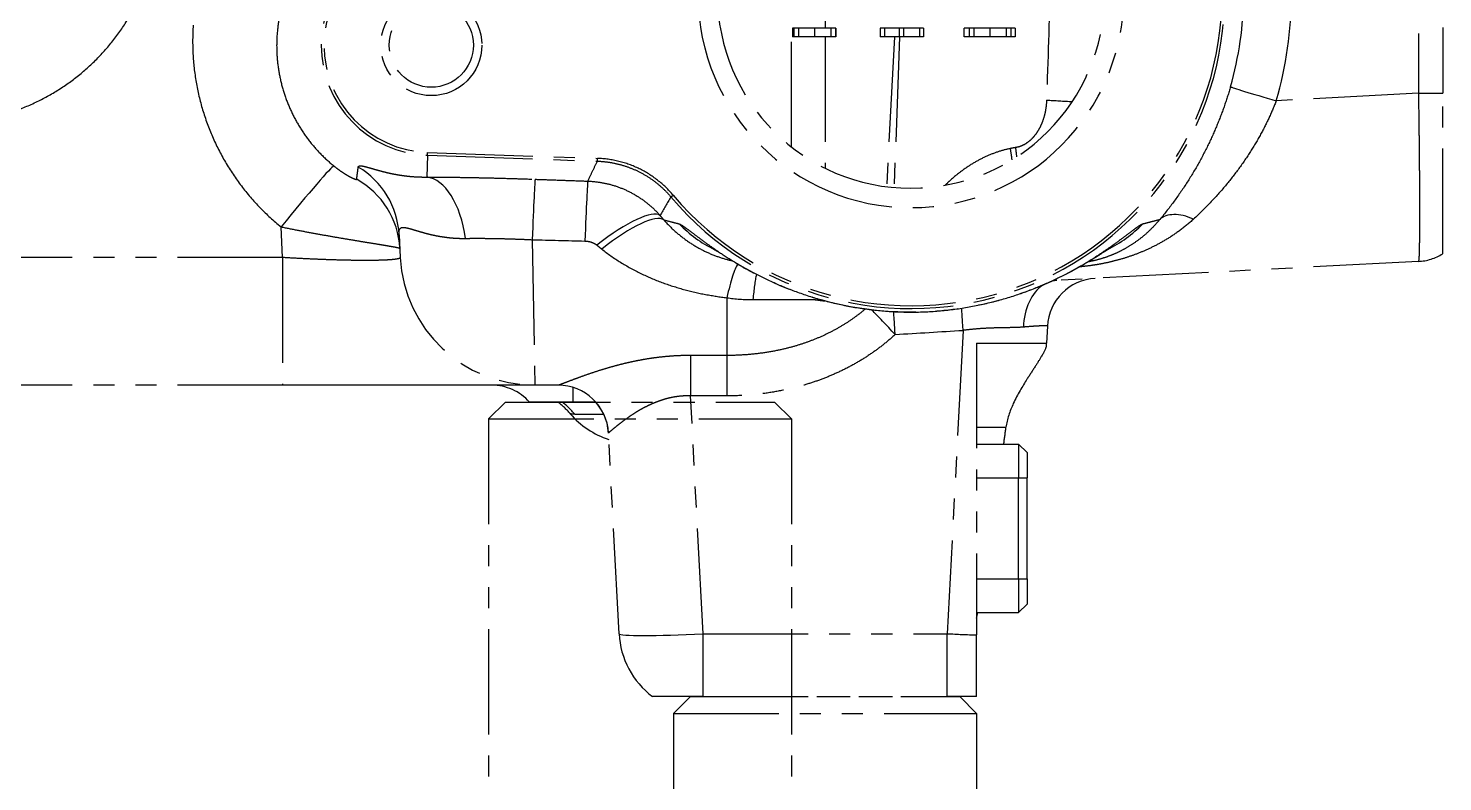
# Model space of a CAD drawing. Header units: inches. Extents: x 0 to 77285, y -118 to 40065.
# Drawn here: x 70732.5 to 70816.6, y 25444.7 to 25489.4 of the extents above; entities that cross this region are included whole.
import ezdxf

# ---------------------------------------------------------------- set-up
doc = ezdxf.new("R2010")
doc.units = ezdxf.units.IN
doc.header["$LTSCALE"] = 5
doc.header["$MEASUREMENT"] = 0
doc.linetypes.add('PHANTOM', pattern=[2.5, 1.25, -0.25, 0.25, -0.25, 0.25, -0.25])
doc.layers.add('66', color=6, linetype='PHANTOM')

# ---------------------------------------------------------------- blocks, each defined once
blk = doc.blocks.new('A$Cb1cd6385')
for p, q in [((-52.5, 274.5), (-51.5, 275.5)), ((-51.5, 275.5), (-35, 275.5)), ((-51.5, 257.5), (-51.5, 275.5)), ((-52.5, 258.5), (-52.5, 274.5)), ((-70, 263.5), (-69, 264.5)), ((-69, 264.5), (-35, 264.5)), ((-69, 246.5), (-69, 264.5)), ((-70, 247.5), (-70, 263.5)), ((-51.5, 257.5), (-52.5, 258.5)), ((-51.5, 257.5), (-35, 257.5)), ((-69, 246.5), (-70, 247.5)), ((-69, 246.5), (-35, 246.5))]:
    blk.add_line(p, q)
blk = doc.blocks.new('A$C4c8e5734')
for p, q in [((-4.743, -35.984), (-4.743, -64.539)), ((-42, -67.723), (-42, -58.427)), ((-40, -58.427), (-40, -60.677)), ((-41.934, -60.677), (-41.934, -61.177)), ((-41.932, -60.677), (-41.934, -60.677)), ((-41.932, -61.177), (-41.934, -61.177)), ((-41.932, -60.677), (-41.932, -61.177)), ((-41.925, -60.677), (-41.932, -60.677)), ((-41.925, -61.177), (-41.932, -61.177)), ((-41.925, -60.677), (-41.925, -61.177)), ((-41.913, -60.677), (-41.925, -60.677)), ((-41.913, -61.177), (-41.925, -61.177)), ((-41.913, -60.677), (-41.913, -61.177)), ((-41.897, -60.677), (-41.913, -60.677)), ((-41.897, -61.177), (-41.913, -61.177)), ((-41.897, -60.677), (-41.897, -61.177)), ((-41.876, -60.677), (-41.897, -60.677)), ((-41.876, -61.177), (-41.897, -61.177)), ((-41.876, -60.677), (-41.876, -61.177)), ((-41.866, -60.677), (-41.876, -60.677)), ((-41.866, -61.177), (-41.876, -61.177)), ((-41.866, -60.677), (-41.866, -61.177)), ((-41.591, -60.677), (-41.866, -60.677)), ((-41.591, -61.177), (-41.866, -61.177)), ((-41.591, -60.677), (-41.591, -61.177)), ((-40.629, -60.677), (-41.591, -60.677)), ((-40.629, -61.177), (-41.591, -61.177)), ((-40.629, -60.677), (-40.629, -61.177)), ((-39.667, -60.677), (-40.629, -60.677)), ((-39.667, -61.177), (-40.629, -61.177)), ((-40, -61.177), (-40, -68.984)), ((-39.667, -60.677), (-39.667, -61.177)), ((-39.392, -60.677), (-39.667, -60.677)), ((-39.392, -61.177), (-39.667, -61.177)), ((-39.364, -60.677), (-39.392, -60.677)), ((-39.392, -60.677), (-39.392, -61.177)), ((-39.364, -61.177), (-39.392, -61.177)), ((-39.364, -60.677), (-39.364, -61.177)), ((-36.476, -60.677), (-36.724, -60.677)), ((-36.724, -60.677), (-36.724, -61.177)), ((-36.476, -61.177), (-36.724, -61.177)), ((-35.597, -60.677), (-36.476, -60.677)), ((-36.476, -60.677), (-36.476, -61.177)), ((-35.597, -61.177), (-36.476, -61.177)), ((-35.878, -61.177), (-36.345, -70.086)), ((-35.587, -61.177), (-35.899, -70.133)), ((-35.349, -60.677), (-35.597, -60.677)), ((-35.597, -60.677), (-35.597, -61.177)), ((-35.349, -61.177), (-35.597, -61.177)), ((-34.401, -60.677), (-35.349, -60.677)), ((-35.349, -60.677), (-35.349, -61.177)), ((-34.401, -61.177), (-35.349, -61.177)), ((-34.154, -60.677), (-34.401, -60.677)), ((-34.401, -60.677), (-34.401, -61.177)), ((-34.154, -61.177), (-34.401, -61.177)), ((-34.154, -60.677), (-34.154, -61.177)), ((-31.444, -60.677), (-31.747, -60.677)), ((-31.747, -61.177), (-31.747, -60.677)), ((-31.444, -61.177), (-31.747, -61.177)), ((-31.444, -60.677), (-31.444, -61.177)), ((-31.169, -60.677), (-31.444, -60.677)), ((-31.169, -61.177), (-31.444, -61.177)), ((-31.169, -60.677), (-31.169, -61.177)), ((-30.207, -60.677), (-31.169, -60.677)), ((-30.207, -61.177), (-31.169, -61.177)), ((-30.207, -60.677), (-30.207, -61.177)), ((-29.245, -60.677), (-30.207, -60.677)), ((-29.245, -61.177), (-30.207, -61.177)), ((-29.245, -60.677), (-29.245, -61.177)), ((-28.97, -60.677), (-29.245, -60.677)), ((-28.97, -61.177), (-29.245, -61.177)), ((-28.709, -60.677), (-28.97, -60.677)), ((-28.97, -60.677), (-28.97, -61.177)), ((-28.709, -61.177), (-28.97, -61.177)), ((-28.709, -60.677), (-28.709, -61.177)), ((-3.3, -60.627), (-3.3, -64.539)), ((-4.743, -64.539), (-13.191, -64.982)), ((-4.743, -64.539), (-3.3, -64.539)), ((-3.3, -74.068), (-3.3, -64.539)), ((-63.628, -68.217), (-63.623, -68.05)), ((-63.623, -68.05), (-53.526, -68.402)), ((-63.628, -68.217), (-63.674, -69.51)), ((-63.628, -68.217), (-53.531, -68.57)), ((-53.531, -68.57), (-53.526, -68.402)), ((-31.094, -68.63), (-31.094, -68.631)), ((-49.159, -70.696), (-49.031, -70.588)), ((-72.235, -74.295), (-72.33, -72.474)), ((-65.315, -72.941), (-65.244, -74.295)), ((-57.406, -73.235), (-57.255, -81.877)), ((-72.235, -74.295), (-107.08, -74.295)), ((-72.235, -74.295), (-72.235, -81.877)), ((-4.743, -74.526), (-26.233, -75.652)), ((-45.844, -76.678), (-45.844, -80.111)), ((-31.801, -78.62), (-32.745, -96.638)), ((-26.794, -78.371), (-26.847, -79.377)), ((-31, -79.377), (-31, -96.713)), ((-31, -79.377), (-26.847, -79.377)), ((-26.854, -79.511), (-26.847, -79.377)), ((-47.996, -80.111), (-47.996, -82.512)), ((-45.844, -80.111), (-47.996, -80.111)), ((-45.844, -80.111), (-45.844, -82.512)), ((-72.235, -81.877), (-107.08, -81.877)), ((-68.602, -81.877), (-70.407, -81.877)), ((-66.859, -81.877), (-67.545, -81.877)), ((-63.675, -81.877), (-65.216, -81.877)), ((-62.262, -81.877), (-63.675, -81.877)), ((-60.995, -81.877), (-62.262, -81.877)), ((-57.675, -81.877), (-58.22, -81.877)), ((-57.255, -81.877), (-57.269, -81.877)), ((-55.864, -81.877), (-57.255, -81.877)), ((-55, -82.005), (-55, -82.877)), ((-55, -82.877), (-57.57, -82.877)), ((-53.633, -82.877), (-55, -82.877)), ((-47.255, -96.638), (-47.996, -82.512)), ((-45.844, -82.512), (-47.996, -82.512)), ((-54.879, -83.602), (-53.153, -83.602)), ((-51.414, -83.602), (-51.412, -83.602)), ((-52.248, -96.638), (-52.873, -84.72)), ((-31, -84.377), (-29.254, -84.377)), ((-31, -85.377), (-28.5, -85.377)), ((-28.5, -85.377), (-28.5, -87.377)), ((-28, -85.877), (-28.5, -85.377)), ((-28, -85.877), (-28, -87.377)), ((-31, -87.377), (-28.5, -87.377)), ((-28.5, -87.377), (-28, -87.377)), ((-28.5, -93.377), (-28.5, -87.377)), ((-28, -93.377), (-28, -87.377)), ((-31, -93.377), (-28.5, -93.377)), ((-28.5, -93.377), (-28.5, -95.377)), ((-28.5, -93.377), (-28, -93.377)), ((-28, -93.377), (-28, -94.877)), ((-28, -94.877), (-28.5, -95.377)), ((-31, -95.377), (-28.5, -95.377)), ((-47.255, -96.638), (-32.745, -96.638)), ((-47.255, -100.377), (-47.255, -96.638)), ((-32.745, -100.377), (-32.745, -96.638)), ((-31, -100.377), (-31, -96.713)), ((-47.255, -100.377), (-50.255, -100.377)), ((-47.255, -100.377), (-32.745, -100.377)), ((-31, -100.377), (-32.745, -100.377))]:
    blk.add_line(p, q)
for radius in [3, 2.5]:
    blk.add_circle((-63.4, -61.677), radius)
for centre, radius, start, end in [((-63.4, -61.677), 6.544, 92, 268), ((-63.4, -61.677), 6.377, 92, 268), ((-34.9, -58.677), 18.649, 220.12801, 0), ((-34.9, -58.677), 18.482, 220.12801, 0), ((-34.9, -58.677), 12.655, 180, 0), ((-34.9, -58.677), 11.5, 180, 0), ((-57.255, -73.877), 8, 183, 270), ((-4.9, -71.53), 3, 273, 302.23095), ((-23.798, -78.528), 3, 93, 177), ((-59.806, -84.877), 3, 41.81031, 90), ((-55.869, -84.877), 3, 3, 90), ((-51.343, -80.327), 5, 220.41683, 252.41737), ((-47.255, -96.377), 5, 183, 233.1301)]:
    blk.add_arc(centre, radius, start, end)
for centre, major_axis, ratio, start_param, end_param in [((-34.769, -58.677), (0, -19.668), 0.998185, 1.288678, 1.570789), ((-34.935, -58.677), (0, -22.668), 0.99863, 1.288913, 1.570789), ((-13.034, -64.982), (-2.882, 0.833), 0.014558, 0.052365, 1.520499), ((-25.876, -64.834), (2.996, -0.157), 0.054518, 4.387657, 4.905205), ((-28.29, -71.364), (-4.717, -1.014), 0.748947, 4.635955, 4.70188), ((-29, -67.716), (0.426, -2.97), 0.004961, 4.746941, 4.975216), ((-28.55, -67.659), (-0.322, 2.983), 0.049361, 1.600572, 1.786576), ((-72.33, -72.736), (3.148, 3.885), 0.032976, 0.052388, 1.530123), ((-70.308, -73.203), (4.993, 0.262), 0.998011, 0, 0.979414), ((-70.266, -74.007), (4.993, 0.262), 0.998091, 0, 1.011219), ((-63.848, -74.5), (0.018, 5), 0.513768, 4.986398, 6.222145), ((-57.406, -74.634), (0.177, 4.997), 0.010329, 0.052363, 1.287372), ((-54.274, -74.745), (0.177, 4.997), 0.010596, 0.052363, 1.280562), ((-49.813, -85.628), (10.409, 24.421), 0.232838, 1.0156, 1.07071), ((-53.562, -75.089), (3.797, 3.254), 0.23758, 0.053905, 1.369944), ((-53.271, -75.422), (3.74, 3.318), 0.249956, 0.054077, 1.352608), ((-42.839, -61.432), (6.607, -15.273), 0.690994, 5.129346, 5.151608), ((-17.884, -74.037), (-2.293, 1.934), 0.53878, 5.227076, 6.221021), ((-42.993, -66.677), (0, -8), 0.997296, 5.490629, 5.814841), ((-26.807, -66.677), (0, -8), 0.997296, 0.468344, 0.792556), ((-45.844, -79.512), (0.798, 4.936), 0.109171, 0.238033, 0.977021), ((-43.792, -79.677), (0, 5), 0.121496, 0.505997, 0.956394), ((-26.076, -78.648), (0.157, -2.996), 0.713109, 3.538866, 4.601009), ((-26.076, -78.648), (-0.157, 2.996), 0.713109, 0, 0.134536), ((-44.562, -71.419), (-7.487, 0.402), 0.71597, 1.437176, 1.645777), ((-31.801, -78.777), (0.184, -2.994), 0.003217, 1.623057, 2.08121), ((-35.839, -79.024), (2.031, -2.208), 0.035462, 1.60932, 2.35809), ((-35.839, -79.024), (0.181, -2.995), 0.003165, 1.623061, 2.096956), ((-280.28, 3950.329), (-4042.124, -0.008), 0.998629, 1.631305, 1.632305), ((-55.864, -84.877), (0, 3), 0.999425, 4.766491, 6.283185), ((-58.479, -86.877), (0, -5), 0.952815, 2.284961, 2.498073), ((-58.956, -86.81), (3.807, 3.242), 0.999408, 6.283185, 6.283235), ((-47.86, -84.876), (-5.013, 0.156), 0.03114, 6.251876, 6.285794), ((-28, -5.84), (-5.007, -95.536), 0.052264, 0.589885, 0.60852), ((-28, -5.84), (-5.007, -95.536), 0.052264, 0.348619, 0.35903), ((-47.255, -96.377), (-4.993, -0.262), 0.052264, 0, 1.568057), ((-32.745, -96.377), (4.993, -0.262), 0.052264, 4.715128, 5.072104)]:
    blk.add_ellipse(centre, major_axis=major_axis, ratio=ratio, start_param=start_param, end_param=end_param)
for points, knots in [([(-26.225, -45.272), (-26.284, -47.274), (-26.347, -49.338), (-26.412, -51.462), (-26.477, -53.586), (-26.545, -55.771), (-26.617, -58.017), (-26.688, -60.263), (-26.762, -62.57), (-26.84, -64.938)], [0, 0, 0, 0, 0.333333, 0.333333, 0.333333, 0.666667, 0.666667, 0.666667, 1, 1, 1, 1]), ([(-81.857, -60.789), (-81.559, -60.362), (-81.286, -59.915), (-81.042, -59.455), (-80.798, -58.995), (-80.582, -58.522), (-80.393, -58.032)], [0.6153846, 0.6153846, 0.6153846, 0.6153846, 0.6923077, 0.6923077, 0.6923077, 0.7692308, 0.7692308, 0.7692308, 0.7692308]), ([(-71.991, -58.448), (-72.114, -58.773), (-72.219, -59.105), (-72.305, -59.442), (-72.392, -59.779), (-72.458, -60.121), (-72.506, -60.466), (-72.553, -60.811), (-72.581, -61.159), (-72.589, -61.508)], [0.2142857, 0.2142857, 0.2142857, 0.2142857, 0.2857143, 0.2857143, 0.2857143, 0.3571429, 0.3571429, 0.3571429, 0.4285714, 0.4285714, 0.4285714, 0.4285714]), ([(-77.552, -60.496), (-77.59, -61.06), (-77.594, -61.627), (-77.565, -62.191), (-77.536, -62.755), (-77.473, -63.317), (-77.377, -63.873)], [0.4285714, 0.4285714, 0.4285714, 0.4285714, 0.5, 0.5, 0.5, 0.5714286, 0.5714286, 0.5714286, 0.5714286]), ([(-72.589, -61.508), (-72.597, -61.856), (-72.585, -62.205), (-72.553, -62.552), (-72.521, -62.899), (-72.47, -63.243), (-72.399, -63.584)], [0.4285714, 0.4285714, 0.4285714, 0.4285714, 0.5, 0.5, 0.5, 0.5714286, 0.5714286, 0.5714286, 0.5714286]), ([(-77.377, -63.873), (-77.28, -64.429), (-77.151, -64.979), (-76.989, -65.52), (-76.827, -66.061), (-76.632, -66.594), (-76.407, -67.112)], [0.5714286, 0.5714286, 0.5714286, 0.5714286, 0.6428571, 0.6428571, 0.6428571, 0.7142857, 0.7142857, 0.7142857, 0.7142857]), ([(-26.84, -64.938), (-26.845, -65.081), (-26.856, -65.222), (-26.875, -65.361), (-26.893, -65.501), (-26.919, -65.638), (-26.951, -65.773)], [0, 0, 0, 0, 0.1, 0.1, 0.1, 0.2, 0.2, 0.2, 0.2]), ([(-26.951, -65.773), (-26.983, -65.907), (-27.022, -66.037), (-27.066, -66.162), (-27.111, -66.287), (-27.161, -66.407), (-27.218, -66.522), (-27.274, -66.637), (-27.336, -66.746), (-27.403, -66.849), (-27.471, -66.951), (-27.543, -67.047), (-27.62, -67.134)], [0.2, 0.2, 0.2, 0.2, 0.3, 0.3, 0.3, 0.4, 0.4, 0.4, 0.5, 0.5, 0.5, 0.6, 0.6, 0.6, 0.6]), ([(-70.657, -67.356), (-70.441, -67.634), (-70.21, -67.898), (-69.965, -68.148), (-69.721, -68.398), (-69.463, -68.632), (-69.193, -68.851)], [0.8571429, 0.8571429, 0.8571429, 0.8571429, 0.9285714, 0.9285714, 0.9285714, 1, 1, 1, 1]), ([(-29.718, -68.012), (-29.959, -68.091), (-30.202, -68.185), (-30.443, -68.295), (-30.683, -68.404), (-30.921, -68.528), (-31.156, -68.667)], [0.1111111, 0.1111111, 0.1111111, 0.1111111, 0.2222222, 0.2222222, 0.2222222, 0.3333333, 0.3333333, 0.3333333, 0.3333333]), ([(-28.127, -67.561), (-28.218, -67.614), (-28.31, -67.657), (-28.404, -67.691), (-28.497, -67.725), (-28.592, -67.749), (-28.687, -67.764)], [0.8, 0.8, 0.8, 0.8, 0.9, 0.9, 0.9, 1, 1, 1, 1]), ([(-17.201, -67.524), (-17.385, -67.906), (-17.583, -68.288), (-17.796, -68.671), (-18.009, -69.053), (-18.237, -69.434), (-18.48, -69.813)], [0.4285714, 0.4285714, 0.4285714, 0.4285714, 0.5714286, 0.5714286, 0.5714286, 0.7142857, 0.7142857, 0.7142857, 0.7142857]), ([(-75.637, -68.626), (-75.351, -69.115), (-75.034, -69.588), (-74.69, -70.041), (-74.345, -70.494), (-73.973, -70.926), (-73.579, -71.332)], [0.7857143, 0.7857143, 0.7857143, 0.7857143, 0.8571429, 0.8571429, 0.8571429, 0.9285714, 0.9285714, 0.9285714, 0.9285714]), ([(-67.332, -68.892), (-67.285, -68.904), (-67.233, -68.918), (-67.178, -68.933), (-67.124, -68.948), (-67.067, -68.964), (-67.008, -68.981)], [0.38095238, 0.38095238, 0.38095238, 0.38095238, 0.42857143, 0.42857143, 0.42857143, 0.47619048, 0.47619048, 0.47619048, 0.47619048]), ([(-49.031, -70.588), (-49.307, -70.26), (-49.617, -69.962), (-50.295, -69.434), (-50.66, -69.206), (-51.433, -68.831), (-51.837, -68.684), (-52.671, -68.477), (-53.097, -68.417), (-53.526, -68.402)], [0.0000022, 0.0000022, 0.0000022, 0.0000022, 0.1286475, 0.1286475, 0.2572265, 0.2572265, 0.3858111, 0.3858111, 0.5144416, 0.5144416, 0.5144416, 0.5144416]), ([(-52.822, -68.636), (-52.59, -68.672), (-52.365, -68.721), (-52.14, -68.783), (-51.916, -68.845), (-51.694, -68.921), (-51.478, -69.008), (-51.262, -69.096), (-51.053, -69.196), (-50.847, -69.31)], [0.1428571, 0.1428571, 0.1428571, 0.1428571, 0.2857143, 0.2857143, 0.2857143, 0.4285714, 0.4285714, 0.4285714, 0.5714286, 0.5714286, 0.5714286, 0.5714286]), ([(-68.245, -69.491), (-68.204, -69.513), (-68.165, -69.532), (-68.13, -69.55), (-68.094, -69.567), (-68.061, -69.582), (-68.031, -69.595)], [0.5, 0.5, 0.5, 0.5, 0.5833333, 0.5833333, 0.5833333, 0.6666667, 0.6666667, 0.6666667, 0.6666667]), ([(-67.837, -69.645), (-67.827, -69.566), (-67.817, -69.486), (-67.807, -69.406), (-67.797, -69.326), (-67.786, -69.246), (-67.775, -69.165)], [0, 0, 0, 0, 0.3333333, 0.3333333, 0.3333333, 0.6666667, 0.6666667, 0.6666667, 0.6666667]), ([(-67.008, -68.981), (-66.949, -68.998), (-66.888, -69.016), (-66.825, -69.034), (-66.762, -69.052), (-66.696, -69.071), (-66.628, -69.09)], [0.47619048, 0.47619048, 0.47619048, 0.47619048, 0.52380952, 0.52380952, 0.52380952, 0.57142857, 0.57142857, 0.57142857, 0.57142857]), ([(-66.628, -69.09), (-66.56, -69.109), (-66.489, -69.129), (-66.415, -69.149), (-66.341, -69.168), (-66.263, -69.189), (-66.183, -69.208)], [0.57142857, 0.57142857, 0.57142857, 0.57142857, 0.61904762, 0.61904762, 0.61904762, 0.66666667, 0.66666667, 0.66666667, 0.66666667]), ([(-65.388, -69.376), (-65.287, -69.393), (-65.179, -69.41), (-65.061, -69.426), (-64.943, -69.442), (-64.814, -69.457), (-64.674, -69.471)], [0.80952381, 0.80952381, 0.80952381, 0.80952381, 0.85714286, 0.85714286, 0.85714286, 0.9047619, 0.9047619, 0.9047619, 0.9047619]), ([(-50.239, -69.694), (-50.042, -69.837), (-49.851, -69.993), (-49.67, -70.16), (-49.489, -70.328), (-49.319, -70.506), (-49.159, -70.696)], [0.7142857, 0.7142857, 0.7142857, 0.7142857, 0.8571429, 0.8571429, 0.8571429, 1, 1, 1, 1]), ([(-52.51, -70.029), (-52.254, -70.11), (-52.003, -70.209), (-51.759, -70.324), (-51.514, -70.44), (-51.277, -70.572), (-51.049, -70.721)], [0.3333333, 0.3333333, 0.3333333, 0.3333333, 0.5, 0.5, 0.5, 0.6666667, 0.6666667, 0.6666667, 0.6666667]), ([(-18.48, -69.813), (-18.723, -70.192), (-18.981, -70.568), (-19.253, -70.939), (-19.524, -71.309), (-19.81, -71.674), (-20.107, -72.03)], [0.7142857, 0.7142857, 0.7142857, 0.7142857, 0.8571429, 0.8571429, 0.8571429, 1, 1, 1, 1]), ([(-4.682, -70.16), (-4.681, -70.487), (-4.679, -70.801), (-4.679, -71.099), (-4.678, -71.397), (-4.678, -71.679), (-4.679, -71.944)], [0.3846154, 0.3846154, 0.3846154, 0.3846154, 0.4615385, 0.4615385, 0.4615385, 0.5384615, 0.5384615, 0.5384615, 0.5384615]), ([(-21.125, -72.293), (-21.005, -72.262), (-20.771, -72.201), (-20.433, -72.114), (-20.215, -72.057), (-20.107, -72.03)], [0, 0, 0, 0, 0.3333333, 0.6666667, 1, 1, 1, 1]), ([(-71.381, -72.662), (-71.074, -72.721), (-70.78, -72.776), (-70.489, -72.829), (-70.197, -72.883), (-69.908, -72.935), (-69.628, -72.984), (-69.348, -73.034), (-69.077, -73.081), (-68.815, -73.125), (-68.554, -73.17), (-68.302, -73.212), (-68.062, -73.252)], [0.0833333, 0.0833333, 0.0833333, 0.0833333, 0.1666667, 0.1666667, 0.1666667, 0.25, 0.25, 0.25, 0.3333333, 0.3333333, 0.3333333, 0.4166667, 0.4166667, 0.4166667, 0.4166667]), ([(-20.671, -72.642), (-20.856, -72.823), (-21.038, -72.98), (-21.216, -73.122), (-21.395, -73.264), (-21.57, -73.39), (-21.743, -73.504)], [0.0833333, 0.0833333, 0.0833333, 0.0833333, 0.1666667, 0.1666667, 0.1666667, 0.25, 0.25, 0.25, 0.25]), ([(-68.062, -73.252), (-67.822, -73.292), (-67.593, -73.33), (-67.378, -73.365), (-67.164, -73.4), (-66.963, -73.433), (-66.776, -73.463)], [0.4166667, 0.4166667, 0.4166667, 0.4166667, 0.5, 0.5, 0.5, 0.5833333, 0.5833333, 0.5833333, 0.5833333]), ([(-66.265, -73.547), (-66.112, -73.573), (-65.976, -73.596), (-65.855, -73.617), (-65.734, -73.638), (-65.629, -73.657), (-65.543, -73.674)], [0.6666667, 0.6666667, 0.6666667, 0.6666667, 0.75, 0.75, 0.75, 0.8333333, 0.8333333, 0.8333333, 0.8333333]), ([(-61.37, -73.156), (-61.204, -73.154), (-61.037, -73.152), (-60.87, -73.152), (-60.703, -73.151), (-60.536, -73.151), (-60.366, -73.152), (-60.195, -73.153), (-60.021, -73.155), (-59.846, -73.157)], [0, 0, 0, 0, 0.1428571, 0.1428571, 0.1428571, 0.2857143, 0.2857143, 0.2857143, 0.4285714, 0.4285714, 0.4285714, 0.4285714]), ([(-59.846, -73.157), (-59.671, -73.16), (-59.494, -73.163), (-59.313, -73.167), (-59.131, -73.171), (-58.945, -73.176), (-58.749, -73.182)], [0.4285714, 0.4285714, 0.4285714, 0.4285714, 0.5714286, 0.5714286, 0.5714286, 0.7142857, 0.7142857, 0.7142857, 0.7142857]), ([(-53.885, -73.381), (-53.844, -73.394), (-53.805, -73.41), (-53.767, -73.428), (-53.729, -73.446), (-53.692, -73.465), (-53.658, -73.487)], [0.5, 0.5, 0.5, 0.5, 0.6666667, 0.6666667, 0.6666667, 0.8333333, 0.8333333, 0.8333333, 0.8333333]), ([(-53.562, -73.556), (-53.53, -73.582), (-53.466, -73.635), (-53.369, -73.713), (-53.304, -73.765), (-53.271, -73.791)], [0.0000003, 0.0000003, 0.0000003, 0.0000003, 0.3333333, 0.6666667, 1, 1, 1, 1]), ([(-53.271, -73.791), (-52.916, -74.074), (-52.546, -74.333), (-52.157, -74.575), (-51.768, -74.817), (-51.358, -75.041), (-50.948, -75.239), (-50.538, -75.438), (-50.126, -75.613), (-49.703, -75.77)], [0, 0, 0, 0, 0.1666667, 0.1666667, 0.1666667, 0.3333333, 0.3333333, 0.3333333, 0.5, 0.5, 0.5, 0.5]), ([(-47.412, -73.783), (-47.154, -73.92), (-46.889, -74.042), (-46.622, -74.147), (-46.354, -74.252), (-46.085, -74.339), (-45.822, -74.41), (-45.735, -74.433), (-45.649, -74.455), (-45.564, -74.475)], [0.5, 0.5, 0.5, 0.5, 0.6666667, 0.6666667, 0.6666667, 0.8333333, 0.8333333, 0.8333333, 0.8883641, 0.8883641, 0.8883641, 0.8883641]), ([(-47.325, -73.248), (-47.122, -73.398), (-46.892, -73.564), (-46.632, -73.745), (-46.373, -73.925), (-46.084, -74.119), (-45.764, -74.322)], [0.14814815, 0.14814815, 0.14814815, 0.14814815, 0.18518519, 0.18518519, 0.18518519, 0.22222222, 0.22222222, 0.22222222, 0.22222222]), ([(-22.928, -73.632), (-22.928, -73.632), (-22.947, -73.645), (-23.034, -73.702), (-23.12, -73.759), (-23.373, -73.926), (-23.565, -74.053), (-24.094, -74.39), (-24.464, -74.617), (-25.449, -75.176), (-26.11, -75.516), (-27.761, -76.245), (-28.807, -76.619), (-31.197, -77.242), (-32.589, -77.459), (-35.489, -77.595), (-37.034, -77.486), (-39.988, -76.94), (-41.436, -76.487), (-43.294, -75.699), (-43.848, -75.432), (-44.8, -74.928), (-45.212, -74.689), (-45.869, -74.288), (-46.133, -74.118), (-46.511, -73.871), (-46.646, -73.781), (-46.806, -73.676), (-46.85, -73.647), (-46.87, -73.634), (-46.872, -73.632), (-46.872, -73.632)], [0.532605, 0.532605, 0.532605, 0.532605, 0.592133, 0.592133, 0.680598, 0.680598, 0.80645, 0.80645, 0.98773, 0.98773, 1.247559, 1.247559, 1.59541, 1.59541, 2.012881, 2.012881, 2.467231, 2.467231, 2.928081, 2.928081, 3.138764, 3.138764, 3.323032, 3.323032, 3.472009, 3.472009, 3.581961, 3.581961, 3.656768, 3.656768, 3.676414, 3.676414, 3.676414, 3.676414]), ([(-23.906, -74.238), (-23.608, -74.047), (-23.339, -73.864), (-23.095, -73.694), (-22.852, -73.524), (-22.635, -73.367), (-22.443, -73.225)], [0.77777778, 0.77777778, 0.77777778, 0.77777778, 0.81481481, 0.81481481, 0.81481481, 0.85185185, 0.85185185, 0.85185185, 0.85185185]), ([(-21.113, -73.927), (-21.346, -74.026), (-21.575, -74.114), (-21.8, -74.193), (-22.024, -74.271), (-22.244, -74.341), (-22.458, -74.402)], [0.3333333, 0.3333333, 0.3333333, 0.3333333, 0.4166667, 0.4166667, 0.4166667, 0.5, 0.5, 0.5, 0.5]), ([(-4.687, -73.313), (-4.69, -73.501), (-4.693, -73.668), (-4.696, -73.815), (-4.7, -73.963), (-4.704, -74.092), (-4.708, -74.197), (-4.713, -74.303), (-4.718, -74.386), (-4.724, -74.441)], [0.6923077, 0.6923077, 0.6923077, 0.6923077, 0.7692308, 0.7692308, 0.7692308, 0.8461538, 0.8461538, 0.8461538, 0.9230769, 0.9230769, 0.9230769, 0.9230769]), ([(-69.72, -74.417), (-69.984, -74.407), (-70.256, -74.396), (-70.533, -74.384), (-70.81, -74.372), (-71.093, -74.358), (-71.378, -74.343)], [0.7692308, 0.7692308, 0.7692308, 0.7692308, 0.8461538, 0.8461538, 0.8461538, 0.9230769, 0.9230769, 0.9230769, 0.9230769]), ([(-66.981, -74.467), (-67.166, -74.468), (-67.363, -74.468), (-67.572, -74.467), (-67.781, -74.466), (-68.001, -74.463), (-68.232, -74.459)], [0.4615385, 0.4615385, 0.4615385, 0.4615385, 0.5384615, 0.5384615, 0.5384615, 0.6153846, 0.6153846, 0.6153846, 0.6153846]), ([(-65.441, -74.383), (-65.508, -74.395), (-65.591, -74.406), (-65.69, -74.416), (-65.789, -74.426), (-65.903, -74.434), (-66.033, -74.441)], [0.1538462, 0.1538462, 0.1538462, 0.1538462, 0.2307692, 0.2307692, 0.2307692, 0.3076923, 0.3076923, 0.3076923, 0.3076923]), ([(-26.041, -75.449), (-25.627, -75.244), (-25.242, -75.037), (-24.886, -74.833), (-24.53, -74.63), (-24.203, -74.429), (-23.906, -74.238)], [0.7037037, 0.7037037, 0.7037037, 0.7037037, 0.74074074, 0.74074074, 0.74074074, 0.77777778, 0.77777778, 0.77777778, 0.77777778]), ([(-23.681, -74.687), (-23.873, -74.722), (-24.059, -74.751), (-24.245, -74.777), (-24.431, -74.802), (-24.618, -74.824), (-24.81, -74.842)], [0.6666667, 0.6666667, 0.6666667, 0.6666667, 0.75, 0.75, 0.75, 0.8333333, 0.8333333, 0.8333333, 0.8333333]), ([(-22.458, -74.402), (-22.673, -74.464), (-22.882, -74.517), (-23.086, -74.565), (-23.29, -74.612), (-23.489, -74.652), (-23.681, -74.687)], [0.5, 0.5, 0.5, 0.5, 0.5833333, 0.5833333, 0.5833333, 0.6666667, 0.6666667, 0.6666667, 0.6666667]), ([(-22.746, -74.052), (-22.908, -74.124), (-23.066, -74.187), (-23.22, -74.243), (-23.375, -74.298), (-23.526, -74.347), (-23.674, -74.389)], [0.4166667, 0.4166667, 0.4166667, 0.4166667, 0.5, 0.5, 0.5, 0.5833333, 0.5833333, 0.5833333, 0.5833333]), ([(-32.074, -77.331), (-31.508, -77.249), (-30.951, -77.144), (-30.408, -77.017), (-29.865, -76.89), (-29.336, -76.743), (-28.827, -76.579), (-28.318, -76.415), (-27.828, -76.235), (-27.362, -76.044)], [0.5555556, 0.5555556, 0.5555556, 0.5555556, 0.5925926, 0.5925926, 0.5925926, 0.6296296, 0.6296296, 0.6296296, 0.6666667, 0.6666667, 0.6666667, 0.6666667]), ([(-40.58, -76.701), (-40.055, -76.858), (-39.514, -76.996), (-38.96, -77.113), (-38.406, -77.229), (-37.841, -77.323), (-37.268, -77.392), (-36.696, -77.461), (-36.116, -77.506), (-35.535, -77.525)], [0.3703704, 0.3703704, 0.3703704, 0.3703704, 0.4074074, 0.4074074, 0.4074074, 0.4444444, 0.4444444, 0.4444444, 0.4814815, 0.4814815, 0.4814815, 0.4814815]), ([(-35.535, -77.525), (-34.955, -77.543), (-34.372, -77.536), (-33.794, -77.504), (-33.215, -77.471), (-32.64, -77.413), (-32.074, -77.331)], [0.48148148, 0.48148148, 0.48148148, 0.48148148, 0.51851852, 0.51851852, 0.51851852, 0.55555556, 0.55555556, 0.55555556, 0.55555556]), ([(-39.857, -78.813), (-40.089, -78.926), (-40.326, -79.032), (-40.56, -79.128), (-40.795, -79.223), (-41.027, -79.309), (-41.261, -79.389)], [0.3636364, 0.3636364, 0.3636364, 0.3636364, 0.4545455, 0.4545455, 0.4545455, 0.5454545, 0.5454545, 0.5454545, 0.5454545]), ([(-28.709, -78.452), (-28.882, -78.457), (-29.066, -78.461), (-29.256, -78.464), (-29.446, -78.467), (-29.643, -78.47), (-29.848, -78.475), (-30.052, -78.481), (-30.263, -78.489), (-30.478, -78.5)], [0.1666667, 0.1666667, 0.1666667, 0.1666667, 0.3333333, 0.3333333, 0.3333333, 0.5, 0.5, 0.5, 0.6666667, 0.6666667, 0.6666667, 0.6666667]), ([(-27.424, -78.368), (-27.528, -78.374), (-27.648, -78.382), (-27.78, -78.392), (-27.913, -78.402), (-28.058, -78.413), (-28.217, -78.426)], [0.6666667, 0.6666667, 0.6666667, 0.6666667, 0.8333333, 0.8333333, 0.8333333, 1, 1, 1, 1]), ([(-26.954, -78.351), (-27.007, -78.35), (-27.073, -78.352), (-27.151, -78.355), (-27.229, -78.358), (-27.319, -78.362), (-27.424, -78.368)], [0.3333333, 0.3333333, 0.3333333, 0.3333333, 0.5, 0.5, 0.5, 0.6666667, 0.6666667, 0.6666667, 0.6666667]), ([(-42.785, -79.802), (-43.074, -79.862), (-43.39, -79.918), (-43.725, -79.965), (-44.061, -80.012), (-44.416, -80.049), (-44.771, -80.074)], [0.7272727, 0.7272727, 0.7272727, 0.7272727, 0.8181818, 0.8181818, 0.8181818, 0.9090909, 0.9090909, 0.9090909, 0.9090909]), ([(-26.854, -79.511), (-26.854, -79.517), (-26.855, -79.523), (-26.87, -79.662), (-26.98, -79.886), (-27.236, -80.324), (-27.372, -80.539), (-27.677, -81.013), (-27.846, -81.273), (-28.268, -81.941), (-28.569, -82.433), (-29.025, -83.413), (-29.19, -83.893), (-29.254, -84.377)], [-3.7095899, -3.7095899, -3.7095899, -3.7095899, -3.702627, -3.702627, -3.5479958, -3.5479958, -3.44487, -3.44487, -3.3417442, -3.3417442, -3.1697339, -3.1697339, -3.0239665, -3.0239665, -3.0239665, -3.0239665]), ([(-50.837, -80.365), (-51.01, -80.396), (-51.181, -80.429), (-51.346, -80.463), (-51.512, -80.497), (-51.672, -80.533), (-51.829, -80.569), (-51.987, -80.606), (-52.142, -80.645), (-52.301, -80.686)], [0.2941176, 0.2941176, 0.2941176, 0.2941176, 0.3529412, 0.3529412, 0.3529412, 0.4117647, 0.4117647, 0.4117647, 0.4705882, 0.4705882, 0.4705882, 0.4705882]), ([(-58.22, -81.877), (-58.79, -81.877), (-59.62, -81.877), (-60.759, -81.877), (-60.876, -81.877), (-60.995, -81.877)], [0, 0, 0, 0, 0.4852563, 0.4852563, 0.5392342, 0.5392342, 0.5392342, 0.5392342]), ([(-50.084, -82.901), (-50.186, -82.942), (-50.286, -82.985), (-50.383, -83.03), (-50.481, -83.074), (-50.577, -83.121), (-50.676, -83.172)], [0.3529412, 0.3529412, 0.3529412, 0.3529412, 0.4117647, 0.4117647, 0.4117647, 0.4705882, 0.4705882, 0.4705882, 0.4705882]), ([(-48.751, -82.548), (-48.87, -82.563), (-48.987, -82.582), (-49.101, -82.605), (-49.216, -82.628), (-49.328, -82.654), (-49.439, -82.684)], [0.1176471, 0.1176471, 0.1176471, 0.1176471, 0.1764706, 0.1764706, 0.1764706, 0.2352941, 0.2352941, 0.2352941, 0.2352941]), ([(-54.967, -83.599), (-54.993, -83.598), (-55.015, -83.596), (-55.035, -83.594), (-55.056, -83.592), (-55.074, -83.589), (-55.09, -83.587)], [0.2, 0.2, 0.2, 0.2, 0.4, 0.4, 0.4, 0.6, 0.6, 0.6, 0.6]), ([(-52.708, -84.574), (-52.757, -84.615), (-52.794, -84.647), (-52.821, -84.671), (-52.848, -84.694), (-52.864, -84.709), (-52.87, -84.714)], [0.8823529, 0.8823529, 0.8823529, 0.8823529, 0.9411765, 0.9411765, 0.9411765, 1, 1, 1, 1])]:
    blk.add_open_spline(points, degree=3, knots=knots)
for points in [[(-82.821, -62.01), (-82.476, -61.624), (-82.154, -61.216), (-81.857, -60.789)], [(-83.922, -63.103), (-83.534, -62.762), (-83.166, -62.396), (-82.821, -62.01)], [(-85.144, -64.055), (-84.718, -63.763), (-84.31, -63.445), (-83.922, -63.103)], [(-72.399, -63.584), (-72.329, -63.925), (-72.238, -64.261), (-72.129, -64.592)], [(-86.473, -64.856), (-86.014, -64.616), (-85.57, -64.348), (-85.144, -64.055)], [(-72.129, -64.592), (-72.02, -64.923), (-71.892, -65.249), (-71.746, -65.566)], [(-15.912, -64.152), (-16.019, -64.52), (-16.136, -64.89), (-16.266, -65.263)], [(-4.743, -64.539), (-4.736, -64.956), (-4.73, -65.366), (-4.725, -65.764)], [(-87.893, -65.492), (-87.406, -65.308), (-86.932, -65.096), (-86.473, -64.856)], [(-16.266, -65.263), (-16.396, -65.635), (-16.538, -66.009), (-16.693, -66.386)], [(-13.191, -64.982), (-13.318, -65.309), (-13.459, -65.64), (-13.613, -65.972)], [(-71.746, -65.566), (-71.6, -65.883), (-71.435, -66.192), (-71.253, -66.491)], [(-16.693, -66.386), (-16.849, -66.763), (-17.018, -67.143), (-17.201, -67.524)], [(-13.613, -65.972), (-13.767, -66.304), (-13.935, -66.637), (-14.119, -66.973)], [(-4.725, -65.764), (-4.72, -66.161), (-4.715, -66.545), (-4.71, -66.928)], [(-76.407, -67.112), (-76.181, -67.631), (-75.924, -68.137), (-75.637, -68.626)], [(-71.253, -66.491), (-71.071, -66.79), (-70.872, -67.079), (-70.657, -67.356)], [(-27.62, -67.134), (-27.697, -67.222), (-27.778, -67.302), (-27.863, -67.374)], [(-14.119, -66.973), (-14.302, -67.309), (-14.502, -67.648), (-14.717, -67.988)], [(-4.71, -66.928), (-4.706, -67.31), (-4.702, -67.69), (-4.698, -68.061)], [(-29, -67.821), (-29.237, -67.87), (-29.477, -67.933), (-29.718, -68.012)], [(-27.863, -67.374), (-27.948, -67.445), (-28.037, -67.508), (-28.127, -67.561)], [(-14.717, -67.988), (-14.933, -68.328), (-15.166, -68.67), (-15.415, -69.011)], [(-4.698, -68.061), (-4.694, -68.431), (-4.691, -68.792), (-4.689, -69.143)], [(-69.193, -68.851), (-69.131, -68.902), (-69.07, -68.949), (-69.012, -68.994)], [(-67.775, -69.165), (-67.764, -69.084), (-67.753, -69.002), (-67.741, -68.92)], [(-67.741, -68.92), (-67.74, -68.911), (-67.738, -68.903), (-67.734, -68.895)], [(-67.734, -68.895), (-67.731, -68.887), (-67.726, -68.88), (-67.719, -68.873)], [(-67.719, -68.873), (-67.713, -68.867), (-67.705, -68.862), (-67.695, -68.858)], [(-67.695, -68.858), (-67.686, -68.853), (-67.674, -68.85), (-67.661, -68.848)], [(-67.661, -68.848), (-67.648, -68.845), (-67.633, -68.844), (-67.615, -68.844)], [(-67.615, -68.844), (-67.597, -68.844), (-67.576, -68.845), (-67.55, -68.848)], [(-67.55, -68.848), (-67.525, -68.851), (-67.495, -68.856), (-67.458, -68.863)], [(-67.458, -68.863), (-67.422, -68.87), (-67.379, -68.88), (-67.332, -68.892)], [(-54.1, -69.755), (-54.008, -69.56), (-53.821, -69.168), (-53.629, -68.77), (-53.531, -68.57)], [(-53.531, -68.57), (-53.291, -68.578), (-53.053, -68.6), (-52.822, -68.636)], [(-31.156, -68.667), (-31.392, -68.806), (-31.625, -68.96), (-31.861, -69.134)], [(-69.012, -68.994), (-68.953, -69.038), (-68.897, -69.079), (-68.841, -69.119)], [(-68.841, -69.119), (-68.785, -69.159), (-68.73, -69.196), (-68.676, -69.232)], [(-68.676, -69.232), (-68.622, -69.268), (-68.57, -69.301), (-68.52, -69.332)], [(-68.52, -69.332), (-68.47, -69.363), (-68.422, -69.391), (-68.376, -69.418)], [(-68.376, -69.418), (-68.33, -69.444), (-68.286, -69.469), (-68.245, -69.491)], [(-68.031, -69.595), (-68.002, -69.608), (-67.975, -69.619), (-67.952, -69.628)], [(-67.952, -69.628), (-67.929, -69.636), (-67.908, -69.643), (-67.891, -69.647)], [(-67.891, -69.647), (-67.874, -69.652), (-67.861, -69.654), (-67.852, -69.653)], [(-67.852, -69.653), (-67.843, -69.653), (-67.838, -69.65), (-67.837, -69.645)], [(-66.183, -69.208), (-66.102, -69.228), (-66.019, -69.248), (-65.934, -69.267)], [(-65.934, -69.267), (-65.849, -69.287), (-65.762, -69.305), (-65.672, -69.323)], [(-65.672, -69.323), (-65.582, -69.341), (-65.489, -69.359), (-65.388, -69.376)], [(-64.674, -69.471), (-64.533, -69.484), (-64.381, -69.495), (-64.215, -69.503)], [(-64.215, -69.503), (-64.049, -69.51), (-63.869, -69.513), (-63.674, -69.51)], [(-63.674, -69.51), (-63.404, -69.511), (-62.86, -69.515), (-62.046, -69.524), (-61.197, -69.537), (-60.337, -69.554), (-59.43, -69.575), (-58.424, -69.604), (-57.645, -69.629), (-57.232, -69.644)], [(-57.232, -69.644), (-56.884, -69.656), (-56.536, -69.668), (-56.188, -69.681)], [(-56.188, -69.681), (-55.84, -69.693), (-55.492, -69.705), (-55.144, -69.718)], [(-55.144, -69.718), (-54.796, -69.73), (-54.448, -69.742), (-54.1, -69.755)], [(-54.1, -69.755), (-53.829, -69.764), (-53.559, -69.793), (-53.293, -69.839)], [(-50.847, -69.31), (-50.64, -69.424), (-50.437, -69.552), (-50.239, -69.694)], [(-32.573, -69.719), (-32.67, -69.807), (-32.768, -69.899), (-32.865, -69.995)], [(-31.861, -69.134), (-32.097, -69.308), (-32.335, -69.503), (-32.573, -69.719)], [(-15.415, -69.011), (-15.664, -69.352), (-15.931, -69.693), (-16.214, -70.031)], [(-4.689, -69.143), (-4.686, -69.494), (-4.684, -69.834), (-4.682, -70.16)], [(-53.293, -69.839), (-53.028, -69.885), (-52.766, -69.948), (-52.51, -70.029)], [(-16.214, -70.031), (-16.497, -70.369), (-16.798, -70.705), (-17.113, -71.035)], [(-73.579, -71.332), (-73.185, -71.738), (-72.769, -72.118), (-72.33, -72.474)], [(-51.049, -70.721), (-50.82, -70.869), (-50.602, -71.034), (-50.395, -71.213)], [(-50.395, -71.213), (-50.188, -71.392), (-49.993, -71.585), (-49.812, -71.791)], [(-17.113, -71.035), (-17.429, -71.366), (-17.761, -71.692), (-18.105, -72.01)], [(-49.581, -72.058), (-49.442, -72.094), (-49.153, -72.169), (-48.839, -72.25), (-48.675, -72.293)], [(-49.581, -72.058), (-49.366, -72.304), (-49.141, -72.531), (-48.905, -72.742)], [(-20.107, -72.03), (-20.296, -72.259), (-20.486, -72.462), (-20.671, -72.642)], [(-18.105, -72.01), (-18.372, -72.256), (-18.638, -72.473), (-18.899, -72.667)], [(-4.679, -71.944), (-4.679, -72.21), (-4.68, -72.457), (-4.681, -72.686)], [(-72.33, -72.474), (-72.006, -72.54), (-71.687, -72.603), (-71.381, -72.662)], [(-65.318, -72.831), (-65.318, -72.797), (-65.316, -72.764), (-65.312, -72.735)], [(-65.317, -72.882), (-65.318, -72.865), (-65.318, -72.848), (-65.318, -72.831)], [(-65.315, -72.941), (-65.316, -72.921), (-65.317, -72.901), (-65.317, -72.882)], [(-65.312, -72.735), (-65.311, -72.724), (-65.31, -72.712), (-65.308, -72.701)], [(-65.308, -72.701), (-65.305, -72.685), (-65.301, -72.67), (-65.297, -72.657)], [(-65.297, -72.657), (-65.291, -72.633), (-65.282, -72.613), (-65.272, -72.595)], [(-65.272, -72.595), (-65.261, -72.578), (-65.249, -72.563), (-65.234, -72.55)], [(-65.234, -72.55), (-65.228, -72.545), (-65.222, -72.54), (-65.215, -72.536)], [(-65.215, -72.536), (-65.204, -72.529), (-65.192, -72.523), (-65.178, -72.518)], [(-65.178, -72.518), (-65.156, -72.51), (-65.129, -72.504), (-65.095, -72.503)], [(-65.095, -72.503), (-65.062, -72.501), (-65.023, -72.503), (-64.979, -72.508)], [(-64.979, -72.508), (-64.935, -72.514), (-64.886, -72.524), (-64.834, -72.535)], [(-64.834, -72.535), (-64.783, -72.547), (-64.729, -72.561), (-64.672, -72.577)], [(-64.672, -72.577), (-64.616, -72.593), (-64.557, -72.61), (-64.496, -72.628)], [(-64.496, -72.628), (-64.435, -72.647), (-64.372, -72.666), (-64.306, -72.686)], [(-64.306, -72.686), (-64.239, -72.706), (-64.17, -72.726), (-64.098, -72.748)], [(-64.098, -72.748), (-64.025, -72.769), (-63.949, -72.791), (-63.87, -72.813)], [(-63.87, -72.813), (-63.817, -72.827), (-63.763, -72.842), (-63.707, -72.857)], [(-63.707, -72.857), (-63.68, -72.864), (-63.653, -72.871), (-63.625, -72.878)], [(-63.625, -72.878), (-63.542, -72.899), (-63.456, -72.92), (-63.367, -72.94)], [(-63.367, -72.94), (-63.277, -72.96), (-63.185, -72.98), (-63.085, -72.999)], [(-63.085, -72.999), (-62.985, -73.019), (-62.878, -73.038), (-62.76, -73.056)], [(-62.76, -73.056), (-62.642, -73.075), (-62.513, -73.093), (-62.373, -73.108)], [(-62.373, -73.108), (-62.233, -73.123), (-62.081, -73.137), (-61.914, -73.145)], [(-48.905, -72.742), (-48.668, -72.953), (-48.42, -73.148), (-48.17, -73.321)], [(-48.675, -72.293), (-48.64, -72.302), (-48.588, -72.328), (-48.518, -72.373)], [(-48.518, -72.373), (-48.448, -72.417), (-48.359, -72.478), (-48.25, -72.558)], [(-48.25, -72.558), (-48.14, -72.638), (-48.011, -72.735), (-47.858, -72.85)], [(-47.858, -72.85), (-47.705, -72.966), (-47.529, -73.098), (-47.325, -73.248)], [(-22.443, -73.225), (-22.251, -73.083), (-22.083, -72.956), (-21.935, -72.845)], [(-21.935, -72.845), (-21.787, -72.733), (-21.659, -72.637), (-21.551, -72.558)], [(-21.551, -72.558), (-21.442, -72.479), (-21.353, -72.417), (-21.282, -72.373)], [(-21.282, -72.373), (-21.212, -72.328), (-21.16, -72.302), (-21.125, -72.293)], [(-18.899, -72.667), (-19.159, -72.861), (-19.414, -73.031), (-19.664, -73.184)], [(-4.681, -72.686), (-4.683, -72.915), (-4.685, -73.125), (-4.687, -73.313)], [(-66.776, -73.463), (-66.59, -73.494), (-66.419, -73.522), (-66.265, -73.547)], [(-65.543, -73.674), (-65.456, -73.691), (-65.388, -73.706), (-65.343, -73.718)], [(-65.343, -73.718), (-65.297, -73.73), (-65.273, -73.739), (-65.273, -73.746)], [(-61.914, -73.145), (-61.747, -73.154), (-61.566, -73.159), (-61.37, -73.156)], [(-58.749, -73.182), (-58.553, -73.188), (-58.347, -73.195), (-58.123, -73.204)], [(-58.123, -73.204), (-57.9, -73.212), (-57.66, -73.222), (-57.406, -73.235)], [(-57.406, -73.235), (-56.362, -73.261), (-55.318, -73.287), (-54.274, -73.313)], [(-54.274, -73.313), (-54.229, -73.314), (-54.184, -73.317), (-54.14, -73.323)], [(-54.14, -73.323), (-54.096, -73.328), (-54.052, -73.336), (-54.01, -73.346)], [(-54.01, -73.346), (-53.967, -73.355), (-53.925, -73.367), (-53.885, -73.381)], [(-53.658, -73.487), (-53.624, -73.508), (-53.592, -73.531), (-53.562, -73.556)], [(-48.17, -73.321), (-47.921, -73.494), (-47.67, -73.646), (-47.412, -73.783)], [(-22.253, -73.809), (-22.421, -73.9), (-22.585, -73.98), (-22.746, -74.052)], [(-21.743, -73.504), (-21.916, -73.617), (-22.086, -73.718), (-22.253, -73.809)], [(-20.401, -73.596), (-20.643, -73.719), (-20.88, -73.829), (-21.113, -73.927)], [(-19.664, -73.184), (-19.914, -73.337), (-20.159, -73.473), (-20.401, -73.596)], [(-71.378, -74.343), (-71.662, -74.328), (-71.948, -74.312), (-72.235, -74.295)], [(-68.952, -74.442), (-69.201, -74.435), (-69.457, -74.427), (-69.72, -74.417)], [(-68.232, -74.459), (-68.462, -74.455), (-68.703, -74.449), (-68.952, -74.442)], [(-66.466, -74.458), (-66.624, -74.462), (-66.796, -74.465), (-66.981, -74.467)], [(-66.033, -74.441), (-66.163, -74.448), (-66.307, -74.454), (-66.466, -74.458)], [(-65.293, -74.343), (-65.326, -74.357), (-65.375, -74.371), (-65.441, -74.383)], [(-65.244, -74.295), (-65.243, -74.312), (-65.26, -74.328), (-65.293, -74.343)], [(-45.764, -74.322), (-45.444, -74.524), (-45.093, -74.735), (-44.712, -74.948)], [(-24.104, -74.498), (-24.191, -74.517), (-24.276, -74.534), (-24.361, -74.55)], [(-23.674, -74.389), (-23.821, -74.431), (-23.965, -74.467), (-24.104, -74.498)], [(-4.724, -74.441), (-4.73, -74.497), (-4.736, -74.525), (-4.743, -74.526)], [(-44.712, -74.948), (-44.331, -75.16), (-43.92, -75.374), (-43.483, -75.582)], [(-43.483, -75.582), (-43.046, -75.79), (-42.583, -75.991), (-42.098, -76.18)], [(-27.362, -76.044), (-26.896, -75.854), (-26.454, -75.653), (-26.041, -75.449)], [(-24.81, -74.842), (-24.83, -74.844), (-24.849, -74.845), (-24.869, -74.847)], [(-49.703, -75.77), (-49.279, -75.927), (-48.844, -76.067), (-48.406, -76.187)], [(-48.406, -76.187), (-47.969, -76.307), (-47.528, -76.407), (-47.1, -76.488)], [(-42.098, -76.18), (-41.612, -76.368), (-41.105, -76.544), (-40.58, -76.701)], [(-26.233, -75.652), (-26.304, -75.656), (-26.376, -75.659), (-26.449, -75.662)], [(-47.1, -76.488), (-46.671, -76.569), (-46.254, -76.631), (-45.844, -76.678)], [(-44.288, -76.794), (-44.24, -76.794), (-44.193, -76.794), (-44.145, -76.794)], [(-44.145, -76.794), (-43.767, -76.794), (-43.393, -76.794), (-43.025, -76.794)], [(-43.025, -76.794), (-42.842, -76.794), (-42.662, -76.794), (-42.482, -76.794)], [(-42.482, -76.794), (-42.253, -76.794), (-42.027, -76.794), (-41.803, -76.794)], [(-41.803, -76.794), (-41.495, -76.794), (-41.191, -76.794), (-40.891, -76.794)], [(-40.891, -76.794), (-40.8, -76.794), (-40.71, -76.794), (-40.62, -76.794)], [(-40.62, -76.794), (-40.448, -76.817), (-40.279, -76.839), (-40.111, -76.862)], [(-40.62, -76.794), (-40.543, -76.8), (-40.467, -76.805), (-40.392, -76.81)], [(-40.392, -76.81), (-40.325, -76.815), (-40.259, -76.82), (-40.195, -76.825)], [(-40.111, -76.862), (-40.074, -76.867), (-40.037, -76.872), (-40, -76.877)], [(-38.565, -78.07), (-38.758, -78.2), (-38.963, -78.328), (-39.179, -78.453)], [(-38.004, -77.667), (-38.191, -77.811), (-38.372, -77.941), (-38.565, -78.07)], [(-37.623, -77.357), (-37.751, -77.466), (-37.879, -77.57), (-38.004, -77.667)], [(-35.839, -78.867), (-36.069, -79.079), (-36.535, -79.474), (-37.195, -79.963), (-37.938, -80.445), (-38.763, -80.9), (-39.614, -81.295), (-40.447, -81.618), (-41.287, -81.889), (-42.226, -82.131), (-43.341, -82.342), (-44.589, -82.481), (-45.421, -82.512), (-45.844, -82.512)], [(-39.179, -78.453), (-39.396, -78.578), (-39.624, -78.699), (-39.857, -78.813)], [(-31.135, -78.547), (-31.356, -78.567), (-31.578, -78.592), (-31.801, -78.62)], [(-30.478, -78.5), (-30.693, -78.512), (-30.913, -78.527), (-31.135, -78.547)], [(-28.217, -78.426), (-28.371, -78.439), (-28.535, -78.447), (-28.709, -78.452)], [(-26.835, -78.356), (-26.862, -78.353), (-26.901, -78.351), (-26.954, -78.351)], [(-26.794, -78.371), (-26.794, -78.365), (-26.808, -78.36), (-26.835, -78.356)], [(-41.98, -79.608), (-42.23, -79.677), (-42.495, -79.741), (-42.785, -79.802)], [(-41.261, -79.389), (-41.495, -79.468), (-41.731, -79.54), (-41.98, -79.608)], [(-52.301, -80.686), (-52.46, -80.728), (-52.624, -80.772), (-52.794, -80.821)], [(-50.308, -80.279), (-50.487, -80.305), (-50.663, -80.334), (-50.837, -80.365)], [(-49.766, -80.21), (-49.95, -80.23), (-50.13, -80.254), (-50.308, -80.279)], [(-49.205, -80.157), (-49.395, -80.171), (-49.582, -80.189), (-49.766, -80.21)], [(-48.62, -80.123), (-48.821, -80.131), (-49.015, -80.142), (-49.205, -80.157)], [(-47.996, -80.111), (-48.21, -80.111), (-48.419, -80.115), (-48.62, -80.123)], [(-44.771, -80.074), (-45.126, -80.098), (-45.48, -80.111), (-45.844, -80.111)], [(-54.909, -81.527), (-55.06, -81.584), (-55.193, -81.635), (-55.308, -81.678)], [(-54.411, -81.345), (-54.587, -81.408), (-54.757, -81.471), (-54.909, -81.527)], [(-53.868, -81.156), (-54.051, -81.218), (-54.235, -81.282), (-54.411, -81.345)], [(-53.322, -80.979), (-53.502, -81.035), (-53.685, -81.095), (-53.868, -81.156)], [(-52.794, -80.821), (-52.965, -80.87), (-53.142, -80.923), (-53.322, -80.979)], [(-70.407, -81.877), (-71.013, -81.877), (-71.624, -81.877), (-72.235, -81.877)], [(-67.545, -81.877), (-67.893, -81.877), (-68.246, -81.877), (-68.602, -81.877)], [(-65.216, -81.877), (-65.748, -81.877), (-66.298, -81.877), (-66.859, -81.877)], [(-57.269, -81.877), (-57.312, -81.877), (-57.448, -81.877), (-57.675, -81.877)], [(-55.783, -81.855), (-55.827, -81.869), (-55.854, -81.877), (-55.864, -81.877)], [(-55.599, -81.788), (-55.678, -81.818), (-55.739, -81.84), (-55.783, -81.855)], [(-55.308, -81.678), (-55.423, -81.722), (-55.52, -81.759), (-55.599, -81.788)], [(-55.15, -83.568), (-55.365, -83.315), (-55.608, -83.082), (-55.87, -82.877)], [(-50.676, -83.172), (-50.774, -83.223), (-50.875, -83.277), (-50.981, -83.337)], [(-49.767, -82.784), (-49.875, -82.821), (-49.981, -82.86), (-50.084, -82.901)], [(-49.439, -82.684), (-49.55, -82.714), (-49.66, -82.748), (-49.767, -82.784)], [(-48.386, -82.516), (-48.512, -82.522), (-48.633, -82.533), (-48.751, -82.548)], [(-47.996, -82.512), (-48.13, -82.508), (-48.26, -82.509), (-48.386, -82.516)], [(-55.13, -83.577), (-55.14, -83.574), (-55.147, -83.571), (-55.15, -83.568)], [(-55.09, -83.587), (-55.106, -83.584), (-55.12, -83.581), (-55.13, -83.577)], [(-54.879, -83.602), (-54.912, -83.602), (-54.941, -83.601), (-54.967, -83.599)], [(-51.978, -83.993), (-52.087, -84.074), (-52.191, -84.154), (-52.284, -84.227)], [(-51.644, -83.755), (-51.757, -83.832), (-51.869, -83.913), (-51.978, -83.993)], [(-51.306, -83.533), (-51.418, -83.603), (-51.531, -83.677), (-51.644, -83.755)], [(-50.981, -83.337), (-51.086, -83.398), (-51.195, -83.463), (-51.306, -83.533)], [(-52.53, -84.425), (-52.6, -84.483), (-52.66, -84.533), (-52.708, -84.574)], [(-52.284, -84.227), (-52.377, -84.3), (-52.459, -84.367), (-52.53, -84.425)]]:
    blk.add_open_spline(points, degree=3)
blk = doc.blocks.new('A$Cf772756f')
at = {"layer": '66'}
blk.add_blockref('A$C4c8e5734', (124, 152.877), dxfattribs=at)
at = {"layer": '66', "rotation": 270}
blk.add_blockref('A$Cb1cd6385', (-182.5, 0), dxfattribs=at)

msp = doc.modelspace()

# ---------------------------------------------------------------- block references
at = {"layer": '66'}
msp.add_blockref('A$Cf772756f', (70695.86379752, 25397.23021317, 0), dxfattribs=at)

doc.saveas('drawing.dxf')
